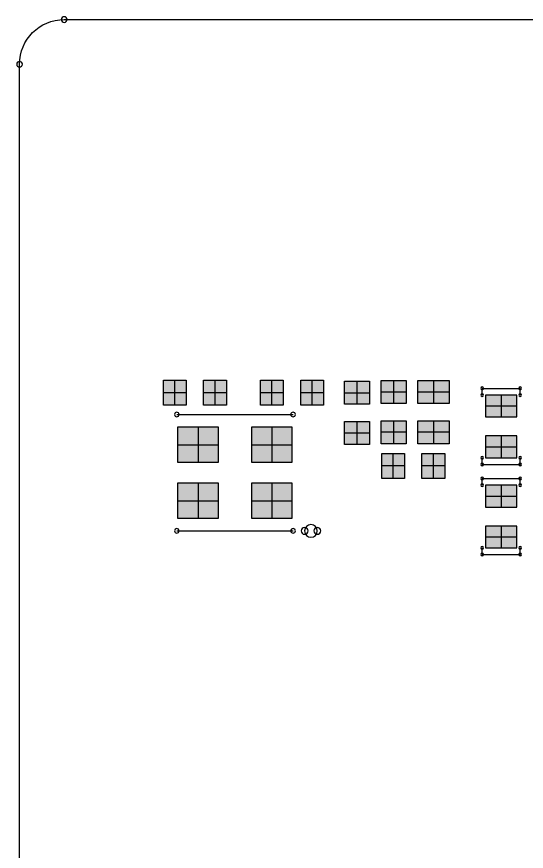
# Model space of a CAD drawing. Header units: millimetres. Extents: x -0.1 to 90.1, y -0.1 to 60.1.
# Drawn here: x -0.06 to 11.33, y 41.42 to 60.06 of the extents above; entities that cross this region are included whole.
import ezdxf

# ---------------------------------------------------------------- set-up
doc = ezdxf.new("R2010")
doc.units = ezdxf.units.MM
doc.layers.get('0').update_dxf_attribs({"color": 18, "true_color": 0x000000})
for name, color, linetype, true_color in [('Bottom Overlay', 54, 'Continuous', 0x999900), ('Bottom Paste', 16, 'Continuous', 0x7f0000), ('Mechanical 1', 6, 'Continuous', 0xff00ff)]:
    doc.layers.add(name, color=color, linetype=linetype, true_color=true_color)

# ---------------------------------------------------------------- blocks, each defined once
blk = doc.blocks.new('SMD_2520_B_379')
at = {"layer": 'Bottom Paste', "true_color": 0x7f0000}
for points in [[(-0.375, 1.025), (-0.375, 0.225), (-1.275, 0.225), (-1.275, 1.025)], [(1.275, 1.025), (1.275, 0.225), (0.375, 0.225), (0.375, 1.025)], [(-0.375, -0.225), (-0.375, -1.025), (-1.275, -1.025), (-1.275, -0.225)], [(1.275, -0.225), (1.275, -1.025), (0.375, -1.025), (0.375, -0.225)]]:
    blk.add_hatch(color=16, dxfattribs=at).paths.add_polyline_path(points, flags=0)
at = {"layer": 'Bottom Overlay'}
for points in [[(1.3, 1.3), (-1.3, 1.3)], [(1.3, -1.3), (-1.3, -1.3)]]:
    blk.add_lwpolyline(points, dxfattribs=at)
for centre, radius, start, end in [((-1.841, 1.3), 0.0762, 0, 180), ((-1.7, 1.3), 0.141, 0, 180), ((-1.559, 1.3), 0.0762, 0, 180), ((-1.3, 1.3), 0.0508, 0, 180), ((1.3, 1.3), 0.0508, 0, 180), ((-1.841, 1.3), 0.0762, 180, 0), ((-1.7, 1.3), 0.141, 180, 0), ((-1.559, 1.3), 0.0762, 180, 0), ((-1.3, 1.3), 0.0508, 180, 0), ((1.3, 1.3), 0.0508, 180, 0), ((-1.3, -1.3), 0.0508, 0, 180), ((-1.3, -1.3), 0.0508, 180, 0), ((1.3, -1.3), 0.0508, 0, 180), ((1.3, -1.3), 0.0508, 180, 0)]:
    blk.add_arc(centre, radius, start, end, dxfattribs=at)
at = {"layer": 'Bottom Paste', "color": 16, "true_color": 0x7f0000}
for p, q in [((-0.825, 0.225), (-0.825, 1.025)), ((0.825, 0.225), (0.825, 1.025)), ((-0.375, 0.625), (-1.275, 0.625)), ((1.275, 0.625), (0.375, 0.625)), ((-0.825, -1.025), (-0.825, -0.225)), ((0.825, -1.025), (0.825, -0.225)), ((-0.375, -0.625), (-1.275, -0.625)), ((1.275, -0.625), (0.375, -0.625))]:
    blk.add_line(p, q, dxfattribs=at)
for points in [[(-1.275, 0.225), (-1.275, 0.625), (-1.275, 1.025)], [(-1.275, 1.025), (-0.825, 1.025), (-0.375, 1.025)], [(-0.375, 1.025), (-0.375, 0.625), (-0.375, 0.225)], [(0.375, 0.225), (0.375, 0.625), (0.375, 1.025)], [(0.375, 1.025), (0.825, 1.025), (1.275, 1.025)], [(1.275, 1.025), (1.275, 0.625), (1.275, 0.225)], [(-0.375, 0.225), (-0.825, 0.225), (-1.275, 0.225)], [(1.275, 0.225), (0.825, 0.225), (0.375, 0.225)], [(-1.275, -1.025), (-1.275, -0.625), (-1.275, -0.225)], [(-1.275, -0.225), (-0.825, -0.225), (-0.375, -0.225)], [(-0.375, -0.225), (-0.375, -0.625), (-0.375, -1.025)], [(0.375, -1.025), (0.375, -0.625), (0.375, -0.225)], [(0.375, -0.225), (0.825, -0.225), (1.275, -0.225)], [(1.275, -0.225), (1.275, -0.625), (1.275, -1.025)], [(-0.375, -1.025), (-0.825, -1.025), (-1.275, -1.025)], [(1.275, -1.025), (0.825, -1.025), (0.375, -1.025)]]:
    blk.add_open_spline(points, degree=2, dxfattribs=at)
blk = doc.blocks.new('R0402_B_358')
at = {"layer": 'Bottom Paste', "true_color": 0x7f0000}
for points in [[(-0.195, 0.35), (-0.195, -0.35), (-0.705, -0.35), (-0.705, 0.35)], [(0.705, 0.35), (0.705, -0.35), (0.195, -0.35), (0.195, 0.35)]]:
    blk.add_hatch(color=16, dxfattribs=at).paths.add_polyline_path(points, flags=0)
at = {"layer": 'Bottom Paste', "color": 16, "true_color": 0x7f0000}
for p, q in [((-0.45, 0.35), (-0.45, -0.35)), ((0.45, 0.35), (0.45, -0.35)), ((-0.705, 0), (-0.195, 0)), ((0.195, 0), (0.705, 0))]:
    blk.add_line(p, q, dxfattribs=at)
for points in [[(-0.705, -0.35), (-0.705, 0), (-0.705, 0.35)], [(-0.705, 0.35), (-0.45, 0.35), (-0.195, 0.35)], [(-0.195, 0.35), (-0.195, 0), (-0.195, -0.35)], [(0.195, -0.35), (0.195, 0), (0.195, 0.35)], [(0.195, 0.35), (0.45, 0.35), (0.705, 0.35)], [(0.705, 0.35), (0.705, 0), (0.705, -0.35)], [(-0.195, -0.35), (-0.45, -0.35), (-0.705, -0.35)], [(0.705, -0.35), (0.45, -0.35), (0.195, -0.35)]]:
    blk.add_open_spline(points, degree=2, dxfattribs=at)
blk = doc.blocks.new('C0402_B_268')
at = {"layer": 'Bottom Paste', "true_color": 0x7f0000}
for points in [[(-0.195, 0.28), (-0.195, -0.28), (-0.705, -0.28), (-0.705, 0.28)], [(0.705, 0.28), (0.705, -0.28), (0.195, -0.28), (0.195, 0.28)]]:
    blk.add_hatch(color=16, dxfattribs=at).paths.add_polyline_path(points, flags=0)
at = {"layer": 'Bottom Paste', "color": 16, "true_color": 0x7f0000}
for p, q in [((-0.45, -0.28), (-0.45, 0.28)), ((0.45, -0.28), (0.45, 0.28)), ((-0.195, 0), (-0.705, 0)), ((0.705, 0), (0.195, 0))]:
    blk.add_line(p, q, dxfattribs=at)
for points in [[(-0.705, -0.28), (-0.705, 0), (-0.705, 0.28)], [(-0.705, 0.28), (-0.45, 0.28), (-0.195, 0.28)], [(-0.195, 0.28), (-0.195, 0), (-0.195, -0.28)], [(0.195, -0.28), (0.195, 0), (0.195, 0.28)], [(0.195, 0.28), (0.45, 0.28), (0.705, 0.28)], [(0.705, 0.28), (0.705, 0), (0.705, -0.28)], [(-0.195, -0.28), (-0.45, -0.28), (-0.705, -0.28)], [(0.705, -0.28), (0.45, -0.28), (0.195, -0.28)]]:
    blk.add_open_spline(points, degree=2, dxfattribs=at)
blk = doc.blocks.new('C0402_B_267')
at = {"layer": 'Bottom Paste', "true_color": 0x7f0000}
for points in [[(-0.195, 0.28), (-0.195, -0.28), (-0.705, -0.28), (-0.705, 0.28)], [(0.705, 0.28), (0.705, -0.28), (0.195, -0.28), (0.195, 0.28)]]:
    blk.add_hatch(color=16, dxfattribs=at).paths.add_polyline_path(points, flags=0)
at = {"layer": 'Bottom Paste', "color": 16, "true_color": 0x7f0000}
for p, q in [((-0.45, 0.28), (-0.45, -0.28)), ((0.45, 0.28), (0.45, -0.28)), ((-0.705, 0), (-0.195, 0)), ((0.195, 0), (0.705, 0))]:
    blk.add_line(p, q, dxfattribs=at)
for points in [[(-0.705, -0.28), (-0.705, 0), (-0.705, 0.28)], [(-0.705, 0.28), (-0.45, 0.28), (-0.195, 0.28)], [(-0.195, 0.28), (-0.195, 0), (-0.195, -0.28)], [(0.195, -0.28), (0.195, 0), (0.195, 0.28)], [(0.195, 0.28), (0.45, 0.28), (0.705, 0.28)], [(0.705, 0.28), (0.705, 0), (0.705, -0.28)], [(-0.195, -0.28), (-0.45, -0.28), (-0.705, -0.28)], [(0.705, -0.28), (0.45, -0.28), (0.195, -0.28)]]:
    blk.add_open_spline(points, degree=2, dxfattribs=at)
blk = doc.blocks.new('C0402_B_266')
at = {"layer": 'Bottom Paste', "true_color": 0x7f0000}
for points in [[(-0.195, 0.28), (-0.195, -0.28), (-0.705, -0.28), (-0.705, 0.28)], [(0.705, 0.28), (0.705, -0.28), (0.195, -0.28), (0.195, 0.28)]]:
    blk.add_hatch(color=16, dxfattribs=at).paths.add_polyline_path(points, flags=0)
at = {"layer": 'Bottom Paste', "color": 16, "true_color": 0x7f0000}
for p, q in [((-0.45, -0.28), (-0.45, 0.28)), ((0.45, -0.28), (0.45, 0.28)), ((-0.195, 0), (-0.705, 0)), ((0.705, 0), (0.195, 0))]:
    blk.add_line(p, q, dxfattribs=at)
for points in [[(-0.705, -0.28), (-0.705, 0), (-0.705, 0.28)], [(-0.705, 0.28), (-0.45, 0.28), (-0.195, 0.28)], [(-0.195, 0.28), (-0.195, 0), (-0.195, -0.28)], [(0.195, -0.28), (0.195, 0), (0.195, 0.28)], [(0.195, 0.28), (0.45, 0.28), (0.705, 0.28)], [(0.705, 0.28), (0.705, 0), (0.705, -0.28)], [(-0.195, -0.28), (-0.45, -0.28), (-0.705, -0.28)], [(0.705, -0.28), (0.45, -0.28), (0.195, -0.28)]]:
    blk.add_open_spline(points, degree=2, dxfattribs=at)
blk = doc.blocks.new('C0402_B_264')
at = {"layer": 'Bottom Paste', "true_color": 0x7f0000}
for points in [[(-0.195, 0.28), (-0.195, -0.28), (-0.705, -0.28), (-0.705, 0.28)], [(0.705, 0.28), (0.705, -0.28), (0.195, -0.28), (0.195, 0.28)]]:
    blk.add_hatch(color=16, dxfattribs=at).paths.add_polyline_path(points, flags=0)
at = {"layer": 'Bottom Paste', "color": 16, "true_color": 0x7f0000}
for p, q in [((-0.45, 0.28), (-0.45, -0.28)), ((0.45, 0.28), (0.45, -0.28)), ((-0.705, 0), (-0.195, 0)), ((0.195, 0), (0.705, 0))]:
    blk.add_line(p, q, dxfattribs=at)
for points in [[(-0.705, -0.28), (-0.705, 0), (-0.705, 0.28)], [(-0.705, 0.28), (-0.45, 0.28), (-0.195, 0.28)], [(-0.195, 0.28), (-0.195, 0), (-0.195, -0.28)], [(0.195, -0.28), (0.195, 0), (0.195, 0.28)], [(0.195, 0.28), (0.45, 0.28), (0.705, 0.28)], [(0.705, 0.28), (0.705, 0), (0.705, -0.28)], [(-0.195, -0.28), (-0.45, -0.28), (-0.705, -0.28)], [(0.705, -0.28), (0.45, -0.28), (0.195, -0.28)]]:
    blk.add_open_spline(points, degree=2, dxfattribs=at)
blk = doc.blocks.new('C0402_B_263')
at = {"layer": 'Bottom Paste', "true_color": 0x7f0000}
for points in [[(-0.195, 0.28), (-0.195, -0.28), (-0.705, -0.28), (-0.705, 0.28)], [(0.705, 0.28), (0.705, -0.28), (0.195, -0.28), (0.195, 0.28)]]:
    blk.add_hatch(color=16, dxfattribs=at).paths.add_polyline_path(points, flags=0)
at = {"layer": 'Bottom Paste', "color": 16, "true_color": 0x7f0000}
for p, q in [((-0.45, 0.28), (-0.45, -0.28)), ((0.45, 0.28), (0.45, -0.28)), ((-0.705, 0), (-0.195, 0)), ((0.195, 0), (0.705, 0))]:
    blk.add_line(p, q, dxfattribs=at)
for points in [[(-0.705, -0.28), (-0.705, 0), (-0.705, 0.28)], [(-0.705, 0.28), (-0.45, 0.28), (-0.195, 0.28)], [(-0.195, 0.28), (-0.195, 0), (-0.195, -0.28)], [(0.195, -0.28), (0.195, 0), (0.195, 0.28)], [(0.195, 0.28), (0.45, 0.28), (0.705, 0.28)], [(0.705, 0.28), (0.705, 0), (0.705, -0.28)], [(-0.195, -0.28), (-0.45, -0.28), (-0.705, -0.28)], [(0.705, -0.28), (0.45, -0.28), (0.195, -0.28)]]:
    blk.add_open_spline(points, degree=2, dxfattribs=at)
blk = doc.blocks.new('SOLDER_BRIDGE_R0402_0R_B_25')
at = {"layer": 'Bottom Paste', "true_color": 0x7f0000}
for points in [[(-0.7, -0.349), (-0.213, -0.349), (-0.213, 0.351), (-0.7, 0.351)], [(0.212, -0.35), (0.7, -0.35), (0.7, 0.35), (0.212, 0.35)]]:
    blk.add_hatch(color=16, dxfattribs=at).paths.add_polyline_path(points, flags=0)
at = {"layer": 'Bottom Overlay'}
for points in [[(-0.85, 0.425), (-0.7, 0.425)], [(-0.85, 0.425), (-0.85, -0.425)], [(0.7, 0.425), (0.85, 0.425)], [(0.85, 0.425), (0.85, -0.425)], [(-0.85, -0.425), (-0.7, -0.425)], [(0.7, -0.425), (0.85, -0.425)]]:
    blk.add_lwpolyline(points, dxfattribs=at)
for centre, start, end in [((-0.85, 0.425), 0, 180), ((-0.85, 0.425), 0, 180), ((-0.85, 0.425), 180, 0), ((-0.85, 0.425), 180, 0), ((-0.7, 0.425), 0, 180), ((-0.7, 0.425), 180, 0), ((0.7, 0.425), 0, 180), ((0.7, 0.425), 180, 0), ((0.85, 0.425), 0, 180), ((0.85, 0.425), 0, 180), ((0.85, 0.425), 180, 0), ((0.85, 0.425), 180, 0), ((-0.85, -0.425), 0, 180), ((-0.85, -0.425), 0, 180), ((-0.85, -0.425), 180, 0), ((-0.85, -0.425), 180, 0), ((-0.7, -0.425), 0, 180), ((-0.7, -0.425), 180, 0), ((0.7, -0.425), 0, 180), ((0.7, -0.425), 180, 0), ((0.85, -0.425), 0, 180), ((0.85, -0.425), 0, 180), ((0.85, -0.425), 180, 0), ((0.85, -0.425), 180, 0)]:
    blk.add_arc(centre, 0.03, start, end, dxfattribs=at)
at = {"layer": 'Bottom Paste', "color": 16, "true_color": 0x7f0000}
for p, q in [((-0.457, 0.351), (-0.457, -0.349)), ((0.456, 0.35), (0.456, -0.35)), ((-0.213, 0.001), (-0.7, 0.001)), ((0.7, 0), (0.212, 0))]:
    blk.add_line(p, q, dxfattribs=at)
for points in [[(-0.213, 0.351), (-0.457, 0.351), (-0.7, 0.351)], [(-0.7, 0.351), (-0.7, 0.001), (-0.7, -0.349)], [(-0.213, -0.349), (-0.213, 0.001), (-0.213, 0.351)], [(0.7, 0.35), (0.456, 0.35), (0.212, 0.35)], [(0.212, 0.35), (0.212, 0), (0.212, -0.35)], [(0.7, -0.35), (0.7, 0), (0.7, 0.35)], [(-0.7, -0.349), (-0.457, -0.349), (-0.213, -0.349)], [(0.212, -0.35), (0.456, -0.35), (0.7, -0.35)]]:
    blk.add_open_spline(points, degree=2, dxfattribs=at)
blk = doc.blocks.new('SOLDER_BRIDGE_R0402_0R_B_24')
at = {"layer": 'Bottom Paste', "true_color": 0x7f0000}
for points in [[(-0.7, -0.349), (-0.213, -0.349), (-0.213, 0.351), (-0.7, 0.351)], [(0.212, -0.35), (0.7, -0.35), (0.7, 0.35), (0.212, 0.35)]]:
    blk.add_hatch(color=16, dxfattribs=at).paths.add_polyline_path(points, flags=0)
at = {"layer": 'Bottom Overlay'}
for points in [[(-0.85, 0.425), (-0.7, 0.425)], [(-0.85, 0.425), (-0.85, -0.425)], [(0.7, 0.425), (0.85, 0.425)], [(0.85, 0.425), (0.85, -0.425)], [(-0.85, -0.425), (-0.7, -0.425)], [(0.7, -0.425), (0.85, -0.425)]]:
    blk.add_lwpolyline(points, dxfattribs=at)
for centre, start, end in [((-0.85, 0.425), 0, 180), ((-0.85, 0.425), 0, 180), ((-0.85, 0.425), 180, 0), ((-0.85, 0.425), 180, 0), ((-0.7, 0.425), 0, 180), ((-0.7, 0.425), 180, 0), ((0.7, 0.425), 0, 180), ((0.7, 0.425), 180, 0), ((0.85, 0.425), 0, 180), ((0.85, 0.425), 0, 180), ((0.85, 0.425), 180, 0), ((0.85, 0.425), 180, 0), ((-0.85, -0.425), 0, 180), ((-0.85, -0.425), 0, 180), ((-0.85, -0.425), 180, 0), ((-0.85, -0.425), 180, 0), ((-0.7, -0.425), 0, 180), ((-0.7, -0.425), 180, 0), ((0.7, -0.425), 0, 180), ((0.7, -0.425), 180, 0), ((0.85, -0.425), 0, 180), ((0.85, -0.425), 0, 180), ((0.85, -0.425), 180, 0), ((0.85, -0.425), 180, 0)]:
    blk.add_arc(centre, 0.03, start, end, dxfattribs=at)
at = {"layer": 'Bottom Paste', "color": 16, "true_color": 0x7f0000}
for p, q in [((-0.457, 0.351), (-0.457, -0.349)), ((0.456, 0.35), (0.456, -0.35)), ((-0.213, 0.001), (-0.7, 0.001)), ((0.7, 0), (0.212, 0))]:
    blk.add_line(p, q, dxfattribs=at)
for points in [[(-0.213, 0.351), (-0.457, 0.351), (-0.7, 0.351)], [(-0.7, 0.351), (-0.7, 0.001), (-0.7, -0.349)], [(-0.213, -0.349), (-0.213, 0.001), (-0.213, 0.351)], [(0.7, 0.35), (0.456, 0.35), (0.212, 0.35)], [(0.212, 0.35), (0.212, 0), (0.212, -0.35)], [(0.7, -0.35), (0.7, 0), (0.7, 0.35)], [(-0.7, -0.349), (-0.457, -0.349), (-0.213, -0.349)], [(0.212, -0.35), (0.456, -0.35), (0.7, -0.35)]]:
    blk.add_open_spline(points, degree=2, dxfattribs=at)

msp = doc.modelspace()

# ---------------------------------------------------------------- linework, layer by layer
at = {"layer": 'Mechanical 1'}
for points in [[(1, 60), (89, 60)], [(0, 39.6), (0, 59)]]:
    msp.add_lwpolyline(points, dxfattribs=at)
for centre, start, end in [((1, 60), 0, 180), ((1, 60), 0, 180), ((1, 60), 180, 0), ((1, 60), 180, 0), ((0, 59), 0, 180), ((0, 59), 0, 180), ((0, 59), 180, 0), ((0, 59), 180, 0)]:
    msp.add_arc(centre, 0.0635, start, end, dxfattribs=at)
at = {"layer": 'Mechanical 1', "extrusion": (0, 0, -1)}
msp.add_arc((-1, 59), 1, 0, 90, dxfattribs=at)

# ---------------------------------------------------------------- block references
for name, p in [('C0402_B_268', (3.92, 51.663)), ('C0402_B_266', (8.801, 50.026))]:
    msp.add_blockref(name, p)
for name, p, rotation in [('C0402_B_267', (6.09, 51.663), 180), ('C0402_B_263', (7.545, 51.213), 90), ('C0402_B_264', (8.362, 51.227), 270), ('R0402_B_358', (9.251, 51.227), 270), ('SOLDER_BRIDGE_R0402_0R_B_25', (10.765, 50.91), 90), ('SMD_2520_B_379', (4.815, 49.875), 180), ('SOLDER_BRIDGE_R0402_0R_B_24', (10.765, 48.896), 90)]:
    msp.add_blockref(name, p, dxfattribs=dict(rotation=rotation))

doc.saveas('drawing.dxf')
